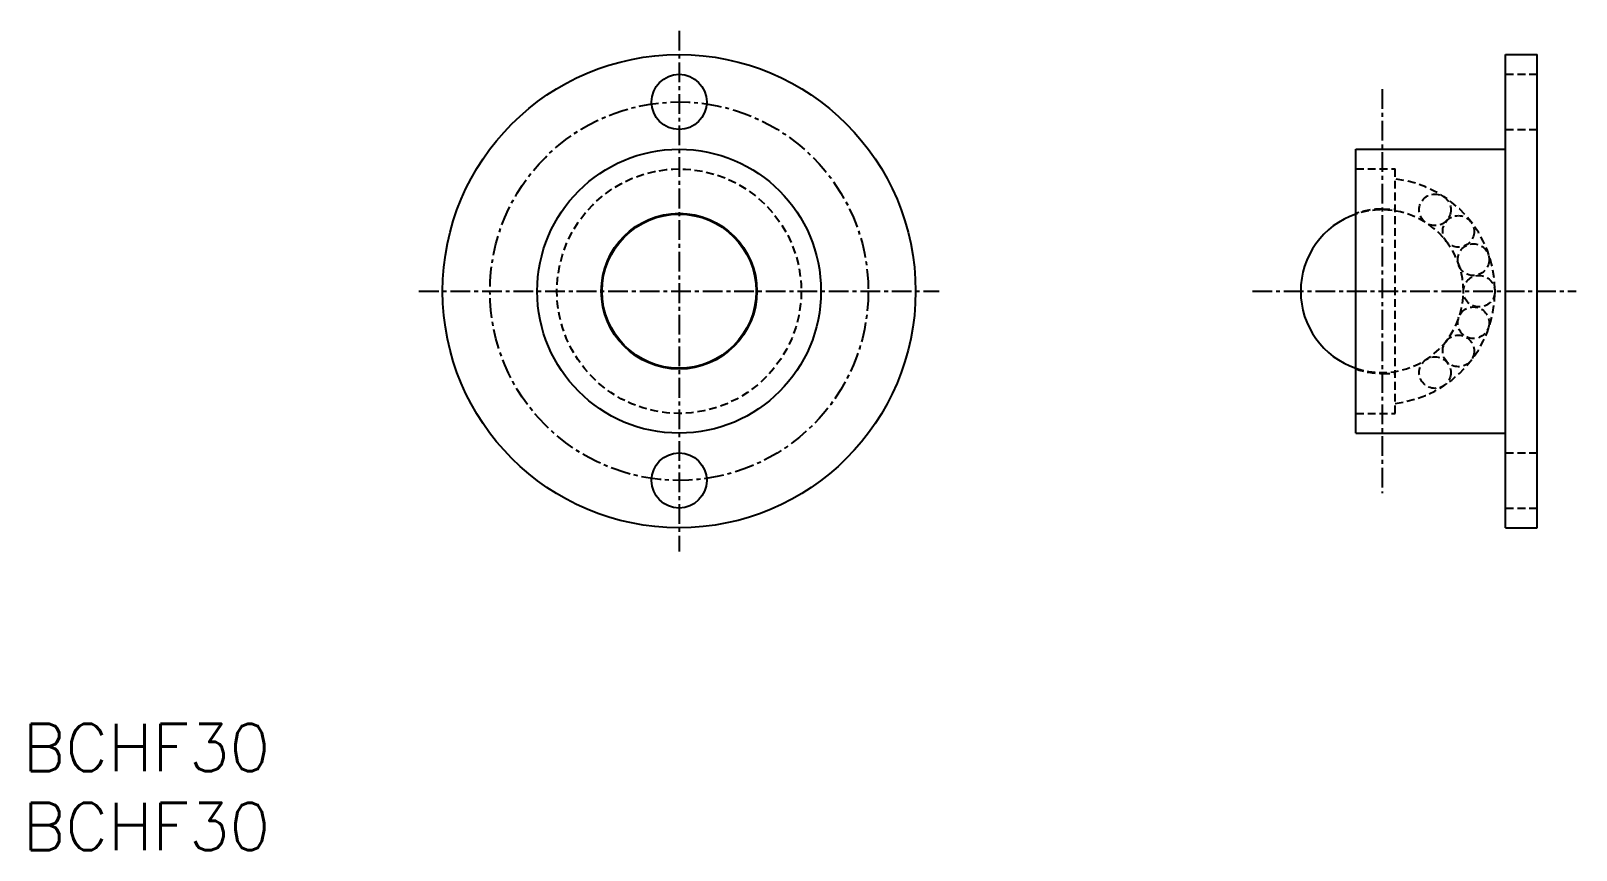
# Model space of a CAD drawing. Extents: x 47.7 to 145.7, y 34.8 to 86.8.
import ezdxf
from ezdxf.enums import TextEntityAlignment as Align

# ---------------------------------------------------------------- set-up
doc = ezdxf.new("R2010")
doc.units = 0
doc.linetypes.add('CENTER', pattern=[2, 1.25, -0.25, 0.25, -0.25])
doc.linetypes.add('DASHED', pattern=[0.75, 0.5, -0.25])
doc.layers.get('0').update_dxf_attribs({"linetype": 'CONTINUOUS'})
doc.layers.add('CENTER', color=1, linetype='CENTER')
doc.styles.get("Standard").update_dxf_attribs({"font": 'txt.shx', "bigfont": 'extfont.shx'})

msp = doc.modelspace()

# ---------------------------------------------------------------- linework, layer by layer
at = {"color": 7, "linetype": 'CONTINUOUS'}
for p, q in [((141.219, 55.25), (141.219, 85.25)), ((141.219, 85.25), (143.219, 85.25)), ((143.219, 55.25), (143.219, 85.25)), ((131.719, 61.25), (131.719, 79.25)), ((131.719, 79.25), (141.219, 79.25)), ((131.719, 61.25), (141.219, 61.25)), ((141.219, 55.25), (143.219, 55.25))]:
    msp.add_line(p, q, dxfattribs=at)
at = {"color": 3, "linetype": 'DASHED'}
for p, q in [((141.219, 84), (143.219, 84)), ((141.219, 80.5), (143.219, 80.5)), ((131.719, 78), (134.219, 78)), ((134.219, 62.5), (134.219, 78)), ((133.379, 75.46), (134.219, 75.46)), ((133.379, 65.04), (134.219, 65.04)), ((131.719, 62.5), (134.219, 62.5)), ((141.219, 60), (143.219, 60)), ((141.219, 56.5), (143.219, 56.5))]:
    msp.add_line(p, q, dxfattribs=at)
at = {"color": 7, "linetype": 'CONTINUOUS'}
for centre, radius in [((88.791, 70.25), 15), ((88.791, 82.25), 1.75), ((88.791, 70.25), 9), ((88.791, 70.25), 4.938), ((88.791, 70.25), 4.886), ((88.791, 58.25), 1.75)]:
    msp.add_circle(centre, radius, dxfattribs=at)
at = {"color": 3, "linetype": 'DASHED'}
for centre, radius in [((88.791, 70.25), 7.75), ((136.739, 75.41), 1), ((138.225, 74.039), 1), ((139.178, 72.25), 1), ((139.538, 70.25), 1), ((139.178, 68.25), 1), ((138.225, 66.461), 1), ((136.739, 65.09), 1)]:
    msp.add_circle(centre, radius, dxfattribs=at)
for centre, radius, start, end in [((133.379, 70.25), 7.16, 276.73737, 83.26263), ((133.379, 70.25), 5.21, 90, 108.57937), ((133.378, 70.25), 5.16, 251.24124, 108.75876), ((133.379, 70.25), 5.21, 251.42063, 270)]:
    msp.add_arc(centre, radius, start, end, dxfattribs=at)
at = {"color": 7, "linetype": 'CONTINUOUS'}
msp.add_arc((133.378, 70.25), 5.16, 108.75876, 251.24124, dxfattribs=at)
at = {"layer": 'CENTER', "color": 1, "linetype": 'CENTER'}
for p, q in [((88.791, 86.75), (88.791, 53.75)), ((133.378, 83.06), (133.378, 57.44)), ((72.291, 70.25), (105.291, 70.25)), ((125.155, 70.25), (145.688, 70.25))]:
    msp.add_line(p, q, dxfattribs=at)
msp.add_circle((88.791, 70.25), 12, dxfattribs=at)

# ---------------------------------------------------------------- texts
at = {"color": 7, "linetype": 'CONTINUOUS'}
for p in [(47.16, 41.319), (47.16, 36.319)]:
    msp.add_text('BCHF30', height=3, dxfattribs=at).set_placement(p, align=Align.MIDDLE_LEFT)

doc.saveas('drawing.dxf')
